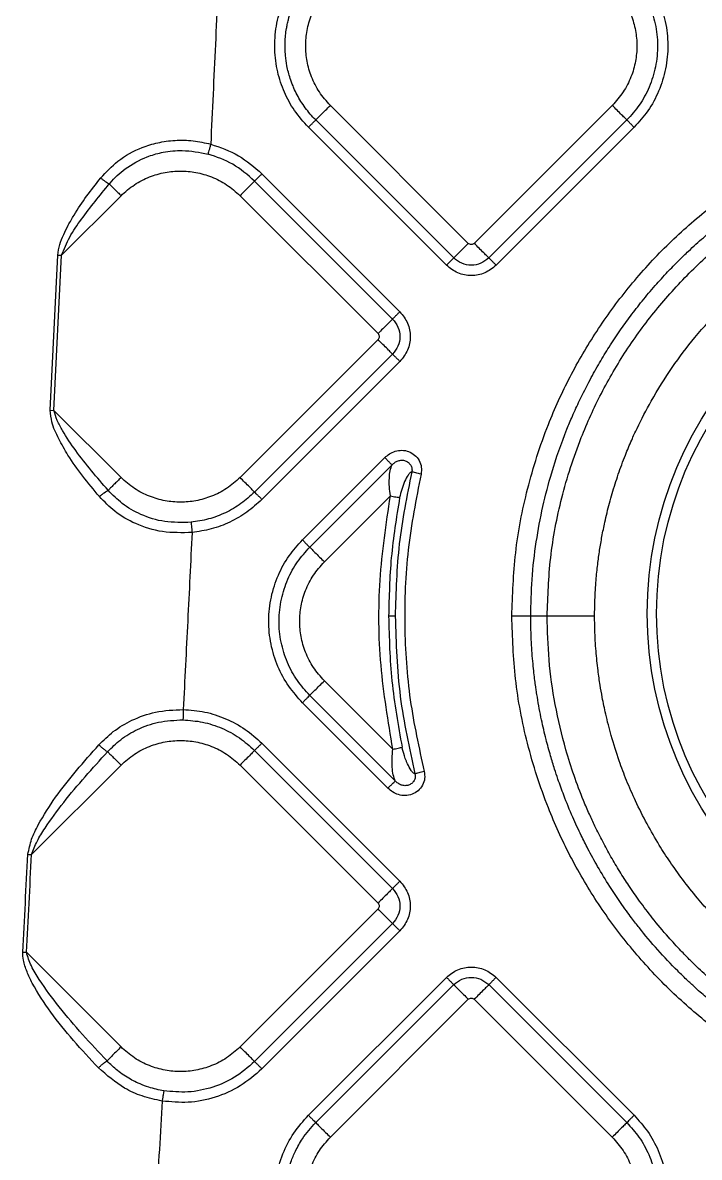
# Model space of a CAD drawing. Extents: x 832 to 912, y 781 to 934.
# Drawn here: x 865.55 to 868.78, y 829.05 to 834.47 of the extents above; entities that cross this region are included whole.
import ezdxf

# ---------------------------------------------------------------- set-up
doc = ezdxf.new("R2010")
doc.units = 0
doc.header["$MEASUREMENT"] = 0
doc.layers.add('1', color=4, linetype='Continuous')

# ---------------------------------------------------------------- blocks, each defined once
blk = doc.blocks.new('2026 SOVEREIGN HL')
at = {"layer": '1', "color": 3, "linetype": 'Continuous', "lineweight": 25}
for p, q in [((35.9451, 36.3246), (35.2863, 36.9834)), ((36.6322, 36.9834), (35.9734, 36.3246)), ((35.8754, 36.2548), (35.2166, 36.9137)), ((36.7019, 36.9137), (36.0431, 36.2548)), ((35.8405, 36.22), (35.1817, 36.8788)), ((36.7368, 36.8788), (36.078, 36.22)), ((34.9597, 36.6567), (35.6185, 35.9979)), ((34.9248, 36.6219), (35.5836, 35.9631)), ((34.0024, 36.2676), (34.287, 36.5522)), ((34.8551, 36.5522), (35.5139, 35.8933)), ((33.9493, 35.5271), (33.9848, 36.2685)), ((33.9669, 35.5263), (34.0024, 36.2676)), ((35.5139, 35.8651), (34.8551, 35.2062)), ((35.5836, 35.7953), (34.9248, 35.1365)), ((35.6185, 35.7605), (34.9597, 35.1017)), ((33.9493, 35.5271), (33.9669, 35.5263)), ((33.9669, 35.5263), (34.287, 35.2062)), ((35.1532, 34.9081), (35.5463, 35.3012)), ((35.1881, 34.8733), (35.5812, 35.2664)), ((35.2578, 34.8035), (35.5728, 35.1185)), ((35.596, 34.5436), (35.5647, 34.5436)), ((36.3215, 34.5436), (36.2432, 34.5436)), ((35.5847, 33.9085), (35.2578, 34.2354)), ((35.5963, 33.7574), (35.1881, 34.1657)), ((35.5615, 33.7225), (35.1532, 34.1308)), ((34.9597, 33.9373), (35.6185, 33.2785)), ((34.9248, 33.9025), (35.5836, 33.2436)), ((33.8601, 33.4059), (34.287, 33.8327)), ((34.8551, 33.8327), (35.5139, 33.1739)), ((35.5139, 33.1456), (34.8551, 32.4868)), ((35.5836, 33.0759), (34.9248, 32.4171)), ((35.6185, 33.041), (34.9597, 32.3822)), ((33.835, 32.9388), (34.287, 32.4868)), ((35.1817, 32.1602), (35.8405, 32.819)), ((35.2166, 32.1253), (35.8754, 32.7842)), ((36.0431, 32.7842), (36.7019, 32.1253)), ((36.078, 32.819), (36.7368, 32.1602)), ((35.2863, 32.0556), (35.9451, 32.7144)), ((35.9734, 32.7144), (36.6322, 32.0556))]:
    blk.add_line(p, q, dxfattribs=at)
for radius in [1.7912, 1.7467]:
    blk.add_circle((38.5906, 34.5562), radius, dxfattribs=at)
for points, knots in [([(34.7595, 37.7505), (34.7522, 37.5919), (34.7375, 37.2746), (34.7226, 36.9572), (34.7152, 36.7985)], [0, 0, 0, 0, 0.499686, 1, 1, 1, 1]), ([(35.1817, 36.8788), (35.1584, 36.9049), (35.1129, 36.9556), (35.0641, 37.0462), (35.0311, 37.1444), (35.0173, 37.2517), (35.0252, 37.3634), (35.0564, 37.4724), (35.1079, 37.5731), (35.1573, 37.6287), (35.1817, 37.6561)], [0, 0, 0, 0, 0.121442, 0.236288, 0.355187, 0.480548, 0.610329, 0.741991, 0.872768, 1, 1, 1, 1]), ([(35.2166, 36.9137), (35.2076, 36.923), (35.1899, 36.9415), (35.1664, 36.9715), (35.1456, 37.0022), (35.1275, 37.0337), (35.1155, 37.0586), (35.1044, 37.0847), (35.0915, 37.1194), (35.0789, 37.168), (35.0722, 37.2151), (35.0699, 37.2529), (35.07, 37.2851), (35.0722, 37.318), (35.0761, 37.3464), (35.0808, 37.3713), (35.0872, 37.3988), (35.099, 37.4376), (35.1159, 37.4784), (35.1352, 37.515), (35.1643, 37.563), (35.1943, 37.5963), (35.2166, 37.6212)], [0, 0, 0, 0, 0.049451, 0.097843, 0.145077, 0.191069, 0.2366, 0.250316, 0.299441, 0.377797, 0.441722, 0.480769, 0.522423, 0.564464, 0.606802, 0.63141, 0.661242, 0.714856, 0.78586, 0.829517, 0.872872, 1, 1, 1, 1]), ([(36.7019, 37.6212), (36.7221, 37.5988), (36.7637, 37.5526), (36.8097, 37.4681), (36.8408, 37.373), (36.852, 37.2708), (36.8421, 37.168), (36.8117, 37.0711), (36.7653, 36.9843), (36.7227, 36.9368), (36.7019, 36.9137)], [0, 0, 0, 0, 0.11509, 0.237016, 0.364588, 0.495523, 0.62714, 0.756681, 0.881633, 1, 1, 1, 1]), ([(36.7368, 37.6561), (36.759, 37.6314), (36.8047, 37.5807), (36.8552, 37.4879), (36.8893, 37.3834), (36.9016, 37.2711), (36.8908, 37.1582), (36.8574, 37.0517), (36.8064, 36.9564), (36.7596, 36.9042), (36.7368, 36.8788)], [0, 0, 0, 0, 0.11509, 0.237016, 0.364589, 0.495522, 0.627141, 0.756681, 0.881633, 1, 1, 1, 1]), ([(35.2863, 36.9834), (35.2679, 37.0041), (35.2315, 37.0451), (35.1949, 37.1177), (35.1732, 37.1924), (35.1664, 37.2674), (35.1732, 37.3424), (35.1949, 37.4171), (35.2315, 37.4898), (35.2679, 37.5308), (35.2863, 37.5515)], [0, 0, 0, 0, 0.131359, 0.259988, 0.383484, 0.499999, 0.616515, 0.740011, 0.86864, 1, 1, 1, 1]), ([(36.6322, 37.5515), (36.6506, 37.5308), (36.6869, 37.4898), (36.7236, 37.4171), (36.7453, 37.3424), (36.7521, 37.2674), (36.7453, 37.1924), (36.7236, 37.1177), (36.6869, 37.0451), (36.6506, 37.0041), (36.6322, 36.9834)], [0, 0, 0, 0, 0.13136, 0.259989, 0.383485, 0.500001, 0.616516, 0.740012, 0.868641, 1, 1, 1, 1]), ([(36.1526, 34.5436), (36.1562, 34.6447), (36.1635, 34.8493), (36.2233, 35.1569), (36.313, 35.4382), (36.4275, 35.689), (36.5553, 35.9073), (36.7057, 36.1137), (36.8776, 36.3048), (37.0688, 36.4767), (37.275, 36.6271), (37.4933, 36.755), (37.7441, 36.8691), (38.0264, 36.9598), (38.334, 37.0174), (38.6133, 37.0344), (38.865, 37.023), (39.095, 36.9914), (39.3268, 36.9368), (39.5586, 36.8576), (39.7846, 36.7549), (40.003, 36.6271), (40.2087, 36.4766), (40.3997, 36.3048), (40.572, 36.1141), (40.7224, 35.9073), (40.85, 35.6885), (40.9647, 35.4379), (41.0547, 35.1563), (41.1141, 34.8485), (41.1214, 34.6439), (41.125, 34.5436)], [0, 0, 0, 0, 0.038804, 0.078587, 0.119976, 0.15202, 0.18431, 0.217063, 0.24999, 0.282916, 0.315675, 0.347916, 0.379997, 0.421396, 0.461541, 0.499961, 0.528628, 0.558239, 0.589065, 0.620002, 0.652217, 0.684321, 0.717083, 0.750014, 0.782853, 0.81569, 0.848104, 0.880026, 0.921409, 0.961475, 1, 1, 1, 1]), ([(35.2166, 36.9137), (35.2188, 36.9158), (35.2232, 36.9203), (35.2403, 36.9373), (35.2622, 36.9593), (35.2785, 36.9756), (35.2863, 36.9834)], [0, 0, 0, 0, 0.247942, 0.507921, 0.763553, 1, 1, 1, 1]), ([(36.7019, 36.9137), (36.6997, 36.9158), (36.6953, 36.9203), (36.6782, 36.9373), (36.6563, 36.9593), (36.64, 36.9756), (36.6322, 36.9834)], [0, 0, 0, 0, 0.247942, 0.507921, 0.763553, 1, 1, 1, 1]), ([(35.1817, 36.8788), (35.1856, 36.8827), (35.1938, 36.8908), (35.2047, 36.9018), (35.2132, 36.9103), (35.2155, 36.9126), (35.2166, 36.9137)], [0, 0, 0, 0, 0.23644, 0.492097, 0.752057, 1, 1, 1, 1]), ([(36.2432, 34.5436), (36.2445, 34.6023), (36.247, 34.7213), (36.2673, 34.8964), (36.299, 35.0664), (36.346, 35.2466), (36.396, 35.3897), (36.4436, 35.5037), (36.4797, 35.583), (36.5229, 35.6683), (36.5705, 35.7532), (36.6181, 35.8312), (36.6674, 35.9055), (36.7199, 35.9786), (36.7758, 36.0506), (36.835, 36.1209), (36.8933, 36.185), (36.9467, 36.2398), (37.0033, 36.2946), (37.0702, 36.3551), (37.1448, 36.4171), (37.2198, 36.4743), (37.2957, 36.5279), (37.3703, 36.5764), (37.4433, 36.62), (37.5089, 36.6564), (37.5615, 36.6835), (37.5974, 36.701), (37.6172, 36.7104), (37.6356, 36.719), (37.6564, 36.7285), (37.6796, 36.7388), (37.7536, 36.7707), (37.8694, 36.8144), (37.9903, 36.8504), (38.0623, 36.8688), (38.0943, 36.8765), (38.1243, 36.8833), (38.1522, 36.8893), (38.1781, 36.8945), (38.2504, 36.9083), (38.357, 36.9241), (38.4857, 36.9351), (38.5635, 36.9382), (38.6031, 36.9389), (38.617, 36.9391), (38.6286, 36.9392), (38.6928, 36.9393), (38.8121, 36.935), (38.9832, 36.9164), (39.1524, 36.8855), (39.3182, 36.843), (39.5168, 36.7764), (39.6599, 36.7127), (39.7508, 36.6655), (39.7636, 36.6587), (39.7801, 36.6499), (39.8076, 36.6348), (39.8483, 36.6117), (39.9193, 36.569), (39.9927, 36.5207), (40.0663, 36.4678), (40.125, 36.4229), (40.1886, 36.3709), (40.2564, 36.3114), (40.3179, 36.2528), (40.3735, 36.1962), (40.4235, 36.1423), (40.4763, 36.0813), (40.5315, 36.013), (40.5882, 35.937), (40.6359, 35.8673), (40.675, 35.806), (40.7058, 35.7549), (40.7375, 35.6992), (40.7702, 35.6379), (40.8029, 35.5718), (40.8341, 35.5034), (40.866, 35.4273), (40.9033, 35.3283), (40.941, 35.2105), (40.9724, 35.089), (40.9956, 34.9768), (41.0129, 34.8694), (41.0253, 34.7596), (41.0329, 34.6511), (41.0339, 34.5792), (41.0344, 34.5436)], [0, 0, 0, 0, 0.023383, 0.047422, 0.070185, 0.092293, 0.121595, 0.130536, 0.14154, 0.156318, 0.16863, 0.180356, 0.192743, 0.204173, 0.216212, 0.229076, 0.240814, 0.25074, 0.259593, 0.272217, 0.286663, 0.298265, 0.309802, 0.323701, 0.333721, 0.3437, 0.353632, 0.357288, 0.359645, 0.362345, 0.365384, 0.368762, 0.372476, 0.397505, 0.418066, 0.422733, 0.427108, 0.431192, 0.43499, 0.438504, 0.441735, 0.464331, 0.481397, 0.493209, 0.495367, 0.497214, 0.49875, 0.499977, 0.522817, 0.546284, 0.568562, 0.591305, 0.614469, 0.652005, 0.653593, 0.6553, 0.657786, 0.661056, 0.667785, 0.67647, 0.694057, 0.702797, 0.712619, 0.723525, 0.735513, 0.748579, 0.757385, 0.767153, 0.777877, 0.789547, 0.802149, 0.815666, 0.823217, 0.831146, 0.839447, 0.848777, 0.858823, 0.868815, 0.878749, 0.891722, 0.911008, 0.928006, 0.941742, 0.956664, 0.971354, 0.985802, 1, 1, 1, 1]), ([(36.7368, 36.8788), (36.7329, 36.8827), (36.7247, 36.8908), (36.7138, 36.9018), (36.7053, 36.9103), (36.703, 36.9126), (36.7019, 36.9137)], [0, 0, 0, 0, 0.2364378, 0.4920951, 0.7520558, 1, 1, 1, 1]), ([(36.3215, 34.5436), (36.3248, 34.6368), (36.3315, 34.8273), (36.3868, 35.1141), (36.4709, 35.3768), (36.5775, 35.6108), (36.6963, 35.8146), (36.8369, 36.0071), (36.9973, 36.1851), (37.1753, 36.3456), (37.3679, 36.4861), (37.5716, 36.605), (37.8056, 36.7114), (38.0683, 36.7961), (38.3552, 36.8494), (38.6388, 36.8665), (38.9224, 36.8494), (39.2093, 36.7961), (39.472, 36.7114), (39.706, 36.605), (39.9097, 36.4861), (40.1023, 36.3456), (40.2803, 36.1851), (40.4407, 36.0071), (40.5813, 35.8146), (40.7001, 35.6108), (40.8067, 35.3768), (40.8908, 35.1141), (40.9461, 34.8273), (40.9528, 34.6368), (40.9561, 34.5436)], [0, 0, 0, 0, 0.0384026, 0.0784697, 0.1199757, 0.1518877, 0.1843034, 0.2170641, 0.2499999, 0.2829358, 0.3156965, 0.3481123, 0.3800243, 0.4215303, 0.4615974, 0.5, 0.5384026, 0.5784697, 0.6199757, 0.6518877, 0.6843035, 0.7170642, 0.7500001, 0.7829359, 0.8156966, 0.8481123, 0.8800243, 0.9215303, 0.9615974, 1, 1, 1, 1]), ([(34.1899, 36.6369), (34.216, 36.6651), (34.2725, 36.7262), (34.3696, 36.7787), (34.4635, 36.8073), (34.5455, 36.8183), (34.6312, 36.8168), (34.6874, 36.8046), (34.7152, 36.7985)], [0, 0, 0, 0, 0.198802, 0.43011, 0.562705, 0.705852, 0.854342, 1, 1, 1, 1]), ([(34.7152, 36.7985), (34.7137, 36.7931), (34.7107, 36.782), (34.7067, 36.7671), (34.7035, 36.7554), (34.7027, 36.7524), (34.7023, 36.7509)], [0, 0, 0, 0, 0.236453, 0.492097, 0.752057, 1, 1, 1, 1]), ([(34.7152, 36.7985), (34.7608, 36.7827), (34.8516, 36.7514), (34.9238, 36.6882), (34.9597, 36.6567)], [0, 0, 0, 0, 0.5028527, 1, 1, 1, 1]), ([(34.2309, 36.6083), (34.2321, 36.6097), (34.2545, 36.6362), (34.3096, 36.6877), (34.377, 36.7247), (34.4395, 36.7479), (34.4945, 36.7629), (34.5904, 36.7727), (34.6613, 36.7589), (34.7023, 36.7509)], [0, 0, 0, 0, 0.010816, 0.201385, 0.433173, 0.449825, 0.586929, 0.761672, 1, 1, 1, 1]), ([(34.9248, 36.6219), (34.8913, 36.6511), (34.8255, 36.7086), (34.7429, 36.737), (34.7023, 36.7509)], [0, 0, 0, 0, 0.508544, 1, 1, 1, 1]), ([(33.9848, 36.2685), (33.9873, 36.2853), (33.9924, 36.3194), (34.0125, 36.3661), (34.0353, 36.4131), (34.0712, 36.4746), (34.1221, 36.5507), (34.1671, 36.608), (34.1899, 36.6369)], [0, 0, 0, 0, 0.118197, 0.238935, 0.35453, 0.486079, 0.740412, 1, 1, 1, 1]), ([(34.1899, 36.6369), (34.1935, 36.634), (34.2007, 36.6281), (34.2118, 36.6199), (34.2224, 36.6129), (34.228, 36.6098), (34.2309, 36.6083)], [0, 0, 0, 0, 0.250005, 0.499991, 0.749993, 1, 1, 1, 1]), ([(34.287, 36.5522), (34.3077, 36.5705), (34.3486, 36.6069), (34.4213, 36.6435), (34.496, 36.6652), (34.571, 36.672), (34.646, 36.6652), (34.7207, 36.6435), (34.7934, 36.6069), (34.8344, 36.5705), (34.8551, 36.5522)], [0, 0, 0, 0, 0.131359, 0.259989, 0.383484, 0.5, 0.616516, 0.74001, 0.86864, 1, 1, 1, 1]), ([(34.9597, 36.6567), (34.9557, 36.6528), (34.9476, 36.6447), (34.9366, 36.6337), (34.9281, 36.6252), (34.9259, 36.623), (34.9248, 36.6219)], [0, 0, 0, 0, 0.236449, 0.492096, 0.752058, 1, 1, 1, 1]), ([(36.5481, 34.5436), (36.5481, 34.5503), (36.5482, 34.5763), (36.5496, 34.6336), (36.5542, 34.7096), (36.5622, 34.7888), (36.5717, 34.8584), (36.583, 34.9254), (36.5951, 34.985), (36.6074, 35.0383), (36.6191, 35.0842), (36.6319, 35.1301), (36.6458, 35.1759), (36.661, 35.2217), (36.6773, 35.2676), (36.6983, 35.3223), (36.7225, 35.3802), (36.7624, 35.467), (36.8236, 35.5847), (36.9148, 35.7306), (37.0287, 35.8818), (37.1285, 35.9913), (37.2076, 36.0678), (37.2555, 36.1113), (37.3036, 36.1524), (37.3516, 36.1911), (37.3995, 36.2274), (37.4471, 36.2614), (37.4988, 36.2963), (37.5518, 36.3298), (37.603, 36.3599), (37.6442, 36.3827), (37.6762, 36.3996), (37.7077, 36.4156), (37.7375, 36.4301), (37.7692, 36.4449), (37.7989, 36.4582), (37.8326, 36.4726), (37.8727, 36.4889), (37.9187, 36.5064), (37.97, 36.5245), (38.0236, 36.5418), (38.0793, 36.5581), (38.1371, 36.5733), (38.197, 36.5873), (38.2564, 36.5993), (38.3235, 36.6108), (38.3872, 36.6195), (38.451, 36.6261), (38.5083, 36.6305), (38.5716, 36.6336), (38.6884, 36.6355), (38.85, 36.6271), (39.0448, 36.5973), (39.2137, 36.5559), (39.3545, 36.5095), (39.4667, 36.4644), (39.5511, 36.4252), (39.6034, 36.3986), (39.6297, 36.3845), (39.6374, 36.3803), (39.6425, 36.3775), (39.6715, 36.3615), (39.7192, 36.3338), (39.7776, 36.2969), (39.8272, 36.2636), (39.8745, 36.23), (39.9248, 36.192), (39.9836, 36.1448), (40.0437, 36.0925), (40.0962, 36.043), (40.1374, 36.0017), (40.1828, 35.954), (40.2423, 35.8865), (40.3078, 35.804), (40.3684, 35.719), (40.4251, 35.6311), (40.4809, 35.5343), (40.5328, 35.4311), (40.5768, 35.3303), (40.6159, 35.2264), (40.6493, 35.1205), (40.6753, 35.0188), (40.692, 34.9385), (40.7041, 34.869), (40.7146, 34.7955), (40.7236, 34.7074), (40.7287, 34.621), (40.7293, 34.5656), (40.7295, 34.5436)], [0, 0, 0, 0, 0.003057, 0.011878, 0.026159, 0.037834, 0.04823, 0.058274, 0.068843, 0.07602, 0.083243, 0.090499, 0.097778, 0.105123, 0.112534, 0.120008, 0.13189, 0.1412, 0.163626, 0.19249, 0.219684, 0.249986, 0.260075, 0.269936, 0.279563, 0.288954, 0.298105, 0.307014, 0.315678, 0.326613, 0.335651, 0.342807, 0.348098, 0.352215, 0.358925, 0.363243, 0.368197, 0.373781, 0.379987, 0.387982, 0.396267, 0.404836, 0.413678, 0.422785, 0.432145, 0.441748, 0.450494, 0.463246, 0.471074, 0.479833, 0.489491, 0.500011, 0.53318, 0.563297, 0.589873, 0.612532, 0.630995, 0.645073, 0.655028, 0.657799, 0.658706, 0.659009, 0.660488, 0.673799, 0.684199, 0.692052, 0.701111, 0.710709, 0.720843, 0.735551, 0.747102, 0.753777, 0.762217, 0.777183, 0.794842, 0.810298, 0.824869, 0.842605, 0.861351, 0.877617, 0.89278, 0.912085, 0.928275, 0.940728, 0.949561, 0.960474, 0.974675, 0.98998, 1, 1, 1, 1]), ([(34.0024, 36.2676), (34.0146, 36.2969), (34.04, 36.3579), (34.1187, 36.4711), (34.1855, 36.5528), (34.2309, 36.6083)], [0, 0, 0, 0, 0.229849, 0.477741, 1, 1, 1, 1]), ([(34.2309, 36.6083), (34.2346, 36.6045), (34.242, 36.5971), (34.2564, 36.5827), (34.2716, 36.5676), (34.2819, 36.5572), (34.287, 36.5522)], [0, 0, 0, 0, 0.261411, 0.5195, 0.76746, 1, 1, 1, 1]), ([(34.9248, 36.6219), (34.9226, 36.6197), (34.9181, 36.6152), (34.9011, 36.5982), (34.8792, 36.5763), (34.8629, 36.56), (34.8551, 36.5522)], [0, 0, 0, 0, 0.2479427, 0.5079217, 0.7635538, 1, 1, 1, 1]), ([(35.8754, 36.2548), (35.8776, 36.257), (35.8821, 36.2615), (35.8991, 36.2785), (35.921, 36.3005), (35.9373, 36.3167), (35.9451, 36.3246)], [0, 0, 0, 0, 0.247942, 0.507925, 0.763557, 1, 1, 1, 1]), ([(35.9734, 36.3246), (35.9713, 36.3229), (35.9672, 36.3197), (35.9592, 36.3182), (35.9513, 36.3197), (35.9472, 36.3229), (35.9451, 36.3246)], [0, 0, 0, 0, 0.2502324, 0.5, 0.7497676, 1, 1, 1, 1]), ([(36.0431, 36.2548), (36.0409, 36.257), (36.0365, 36.2615), (36.0195, 36.2785), (35.9975, 36.3004), (35.9812, 36.3167), (35.9734, 36.3246)], [0, 0, 0, 0, 0.247334, 0.507093, 0.762967, 1, 1, 1, 1]), ([(33.9848, 36.2685), (33.9877, 36.2683), (33.9934, 36.268), (33.9994, 36.2678), (34.0024, 36.2676)], [0, 0, 0, 0, 0.499992, 1, 1, 1, 1]), ([(35.8405, 36.22), (35.8444, 36.2239), (35.8526, 36.232), (35.8635, 36.243), (35.872, 36.2515), (35.8743, 36.2537), (35.8754, 36.2548)], [0, 0, 0, 0, 0.236454, 0.492102, 0.752057, 1, 1, 1, 1]), ([(36.0431, 36.2548), (36.0308, 36.2452), (36.0063, 36.2258), (35.9592, 36.2172), (35.9122, 36.2258), (35.8877, 36.2452), (35.8754, 36.2548)], [0, 0, 0, 0, 0.249876, 0.500013, 0.750139, 1, 1, 1, 1]), ([(36.078, 36.22), (36.0738, 36.2241), (36.0656, 36.2324), (36.0547, 36.2432), (36.0464, 36.2515), (36.0442, 36.2537), (36.0431, 36.2548)], [0, 0, 0, 0, 0.25001, 0.500012, 0.750007, 1, 1, 1, 1]), ([(36.078, 36.22), (36.0606, 36.2063), (36.0259, 36.1788), (35.9592, 36.1668), (35.8926, 36.1788), (35.8579, 36.2063), (35.8405, 36.22)], [0, 0, 0, 0, 0.2500701, 0.5000177, 0.7499333, 1, 1, 1, 1]), ([(35.6185, 35.9979), (35.6143, 35.9938), (35.606, 35.9855), (35.5952, 35.9747), (35.5869, 35.9664), (35.5847, 35.9642), (35.5836, 35.9631)], [0, 0, 0, 0, 0.2500126, 0.5000117, 0.7500035, 1, 1, 1, 1]), ([(35.6185, 35.9979), (35.6322, 35.9806), (35.6596, 35.9458), (35.6717, 35.8792), (35.6596, 35.8126), (35.6322, 35.7778), (35.6185, 35.7605)], [0, 0, 0, 0, 0.250071, 0.500015, 0.749934, 1, 1, 1, 1]), ([(35.5836, 35.9631), (35.5814, 35.9609), (35.577, 35.9564), (35.56, 35.9394), (35.538, 35.9175), (35.5217, 35.9012), (35.5139, 35.8933)], [0, 0, 0, 0, 0.247333, 0.507095, 0.762966, 1, 1, 1, 1]), ([(35.5836, 35.9631), (35.5933, 35.9508), (35.6126, 35.9263), (35.6212, 35.8792), (35.6126, 35.8321), (35.5933, 35.8076), (35.5836, 35.7953)], [0, 0, 0, 0, 0.249878, 0.500014, 0.750139, 1, 1, 1, 1]), ([(35.5139, 35.8933), (35.5155, 35.8913), (35.5188, 35.8871), (35.5202, 35.8792), (35.5188, 35.8713), (35.5155, 35.8671), (35.5139, 35.8651)], [0, 0, 0, 0, 0.250232, 0.500018, 0.749768, 1, 1, 1, 1]), ([(35.5836, 35.7953), (35.5814, 35.7975), (35.5769, 35.802), (35.5599, 35.819), (35.538, 35.841), (35.5217, 35.8572), (35.5139, 35.8651)], [0, 0, 0, 0, 0.247941, 0.507924, 0.763556, 1, 1, 1, 1]), ([(35.6185, 35.7605), (35.6145, 35.7644), (35.6064, 35.7725), (35.5954, 35.7835), (35.5869, 35.792), (35.5847, 35.7942), (35.5836, 35.7953)], [0, 0, 0, 0, 0.236448, 0.492098, 0.752055, 1, 1, 1, 1]), ([(34.1839, 35.115), (34.1569, 35.1473), (34.1037, 35.2113), (34.0382, 35.3034), (33.989, 35.3896), (33.9559, 35.4606), (33.9511, 35.5085), (33.9493, 35.5271)], [0, 0, 0, 0, 0.2627612, 0.5191212, 0.7054637, 0.8849781, 1, 1, 1, 1]), ([(34.2257, 35.145), (34.1722, 35.2069), (34.0936, 35.2979), (34.0171, 35.4127), (33.9812, 35.4767), (33.9715, 35.5102), (33.9669, 35.5263)], [0, 0, 0, 0, 0.528376, 0.776341, 0.892946, 1, 1, 1, 1]), ([(35.5463, 35.3012), (35.5535, 35.3075), (35.5684, 35.3205), (35.5965, 35.3333), (35.6284, 35.3379), (35.661, 35.3318), (35.6902, 35.3148), (35.7116, 35.2886), (35.7233, 35.2561), (35.7206, 35.2338), (35.7192, 35.2225)], [0, 0, 0, 0, 0.110925, 0.229904, 0.354075, 0.481639, 0.610388, 0.739769, 0.869645, 1, 1, 1, 1]), ([(35.5812, 35.2664), (35.5802, 35.2674), (35.578, 35.2695), (35.5699, 35.2777), (35.5588, 35.2887), (35.5504, 35.2971), (35.5463, 35.3012)], [0, 0, 0, 0, 0.236427, 0.492085, 0.752055, 1, 1, 1, 1]), ([(35.5812, 35.2664), (35.5854, 35.2705), (35.5938, 35.2786), (35.6096, 35.2867), (35.627, 35.2899), (35.6443, 35.2873), (35.6595, 35.279), (35.6709, 35.2659), (35.6757, 35.2524), (35.6766, 35.2411), (35.6756, 35.2356), (35.6751, 35.2328)], [0, 0, 0, 0, 0.129399, 0.257875, 0.384498, 0.509428, 0.633065, 0.755757, 0.877775, 0.93894, 1, 1, 1, 1]), ([(35.5728, 35.1185), (35.571, 35.1331), (35.5673, 35.1622), (35.5675, 35.2033), (35.5713, 35.2411), (35.5779, 35.2578), (35.5812, 35.2664)], [0, 0, 0, 0, 0.24671, 0.4918503, 0.7405923, 1, 1, 1, 1]), ([(35.6751, 35.2328), (35.652, 35.1186), (35.6059, 34.8911), (35.5993, 34.6591), (35.596, 34.5436)], [0, 0, 0, 0, 0.502285, 1, 1, 1, 1]), ([(35.6751, 35.2328), (35.6738, 35.2327), (35.6711, 35.2324), (35.6651, 35.2277), (35.6543, 35.2142), (35.6404, 35.1871), (35.6264, 35.1502), (35.6203, 35.1234), (35.6173, 35.1102)], [0, 0, 0, 0, 0.055252, 0.113296, 0.235317, 0.490053, 0.747614, 1, 1, 1, 1]), ([(35.7192, 35.2225), (35.6957, 35.1026), (35.649, 34.8639), (35.6354, 34.5013), (35.659, 34.1455), (35.7094, 33.916), (35.7344, 33.8027)], [0, 0, 0, 0, 0.255611, 0.508631, 0.75729, 1, 1, 1, 1]), ([(35.7192, 35.2225), (35.7149, 35.2235), (35.706, 35.2256), (35.6934, 35.2286), (35.6822, 35.2312), (35.6775, 35.2323), (35.6751, 35.2328)], [0, 0, 0, 0, 0.233138, 0.483693, 0.742924, 1, 1, 1, 1]), ([(34.287, 35.2062), (34.2812, 35.2005), (34.2693, 35.1886), (34.2522, 35.1715), (34.2366, 35.1559), (34.2294, 35.1486), (34.2257, 35.145)], [0, 0, 0, 0, 0.232676, 0.482045, 0.740866, 1, 1, 1, 1]), ([(34.8551, 35.2062), (34.8344, 35.1879), (34.7934, 35.1515), (34.7207, 35.1149), (34.646, 35.0932), (34.571, 35.0863), (34.496, 35.0932), (34.4213, 35.1149), (34.3486, 35.1515), (34.3077, 35.1879), (34.287, 35.2062)], [0, 0, 0, 0, 0.13136, 0.25999, 0.383484, 0.5, 0.616516, 0.740011, 0.868641, 1, 1, 1, 1]), ([(34.9248, 35.1365), (34.9226, 35.1387), (34.9181, 35.1432), (34.9011, 35.1602), (34.8792, 35.1821), (34.8629, 35.1984), (34.8551, 35.2062)], [0, 0, 0, 0, 0.2479427, 0.5079217, 0.7635538, 1, 1, 1, 1]), ([(34.1839, 35.115), (34.1877, 35.1182), (34.1954, 35.1248), (34.207, 35.1336), (34.2178, 35.1409), (34.2231, 35.1436), (34.2257, 35.145)], [0, 0, 0, 0, 0.249991, 0.499983, 0.749989, 1, 1, 1, 1]), ([(34.6262, 34.9435), (34.5787, 34.9424), (34.4863, 34.9402), (34.3602, 34.9797), (34.2579, 35.0383), (34.2074, 35.0906), (34.1839, 35.115)], [0, 0, 0, 0, 0.285995, 0.556266, 0.792764, 1, 1, 1, 1]), ([(34.6213, 34.9925), (34.5791, 34.9914), (34.4971, 34.9893), (34.3848, 35.0245), (34.293, 35.0767), (34.2472, 35.1232), (34.2257, 35.145)], [0, 0, 0, 0, 0.285098, 0.554598, 0.791237, 1, 1, 1, 1]), ([(34.9248, 35.1365), (34.9037, 35.1174), (34.8613, 35.079), (34.7863, 35.0363), (34.7058, 35.0052), (34.6493, 34.9967), (34.6213, 34.9925)], [0, 0, 0, 0, 0.248484, 0.500436, 0.752166, 1, 1, 1, 1]), ([(34.9597, 35.1017), (34.9557, 35.1056), (34.9476, 35.1137), (34.9366, 35.1247), (34.9281, 35.1332), (34.9259, 35.1354), (34.9248, 35.1365)], [0, 0, 0, 0, 0.236438, 0.492095, 0.752058, 1, 1, 1, 1]), ([(35.5847, 33.9085), (35.5624, 34.042), (35.5177, 34.309), (35.5137, 34.7168), (35.5531, 34.9846), (35.5728, 35.1185)], [0, 0, 0, 0, 0.3333, 0.666698, 1, 1, 1, 1]), ([(35.5728, 35.1185), (35.5774, 35.1177), (35.5867, 35.1159), (35.5995, 35.1135), (35.6104, 35.1115), (35.615, 35.1106), (35.6173, 35.1102)], [0, 0, 0, 0, 0.250003, 0.500011, 0.749998, 1, 1, 1, 1]), ([(34.9597, 35.1017), (34.9365, 35.0807), (34.8899, 35.0385), (34.8075, 34.9915), (34.7191, 34.9574), (34.657, 34.9481), (34.6262, 34.9435)], [0, 0, 0, 0, 0.248486, 0.500438, 0.752167, 1, 1, 1, 1]), ([(35.6173, 35.1102), (35.6018, 35.0148), (35.5711, 34.8271), (35.5668, 34.6371), (35.5647, 34.5436)], [0, 0, 0, 0, 0.508368, 1, 1, 1, 1]), ([(34.6213, 34.9925), (34.6214, 34.991), (34.6218, 34.9878), (34.623, 34.9758), (34.6245, 34.9604), (34.6257, 34.949), (34.6262, 34.9435)], [0, 0, 0, 0, 0.247942, 0.507892, 0.763542, 1, 1, 1, 1]), ([(34.6262, 34.9435), (34.6193, 34.8025), (34.6053, 34.5208), (34.5911, 34.239), (34.5839, 34.0981)], [0, 0, 0, 0, 0.500096, 1, 1, 1, 1]), ([(35.1532, 34.1308), (35.1304, 34.1562), (35.0836, 34.2084), (35.0326, 34.3038), (34.9992, 34.4102), (34.9884, 34.5232), (35.0007, 34.6354), (35.0348, 34.7399), (35.0853, 34.8327), (35.131, 34.8835), (35.1532, 34.9081)], [0, 0, 0, 0, 0.118366, 0.243318, 0.37286, 0.504477, 0.635412, 0.762984, 0.88491, 1, 1, 1, 1]), ([(35.1532, 34.9081), (35.1573, 34.904), (35.1657, 34.8956), (35.1767, 34.8846), (35.1849, 34.8764), (35.187, 34.8743), (35.1881, 34.8733)], [0, 0, 0, 0, 0.247954, 0.507922, 0.763579, 1, 1, 1, 1]), ([(35.1881, 34.1657), (35.1673, 34.1888), (35.1247, 34.2363), (35.0783, 34.3231), (35.0479, 34.42), (35.038, 34.5228), (35.0492, 34.625), (35.0802, 34.7201), (35.1263, 34.8046), (35.1679, 34.8508), (35.1881, 34.8733)], [0, 0, 0, 0, 0.118367, 0.243319, 0.372859, 0.504478, 0.635411, 0.762984, 0.884909, 1, 1, 1, 1]), ([(35.1881, 34.8733), (35.1903, 34.8711), (35.1947, 34.8666), (35.2118, 34.8496), (35.2337, 34.8276), (35.25, 34.8114), (35.2578, 34.8035)], [0, 0, 0, 0, 0.247942, 0.507926, 0.763558, 1, 1, 1, 1]), ([(35.2578, 34.2354), (35.2394, 34.2561), (35.203, 34.2971), (35.1664, 34.3698), (35.1447, 34.4445), (35.1379, 34.5195), (35.1447, 34.5945), (35.1664, 34.6692), (35.203, 34.7418), (35.2394, 34.7828), (35.2578, 34.8035)], [0, 0, 0, 0, 0.131358, 0.259988, 0.383483, 0.499999, 0.616516, 0.74001, 0.86864, 1, 1, 1, 1]), ([(35.5647, 34.5436), (35.5673, 34.4404), (35.5726, 34.2301), (35.61, 34.0231), (35.629, 33.9177)], [0, 0, 0, 0, 0.490884, 1, 1, 1, 1]), ([(35.596, 34.5436), (35.6001, 34.4152), (35.6082, 34.1615), (35.6633, 33.9138), (35.6904, 33.7915)], [0, 0, 0, 0, 0.5063156, 1, 1, 1, 1]), ([(41.125, 34.5436), (41.1215, 34.4436), (41.1143, 34.2393), (41.055, 33.9316), (40.9647, 33.6497), (40.8504, 33.3986), (40.7229, 33.18), (40.5721, 32.9735), (40.3999, 32.7825), (40.209, 32.6103), (40.0024, 32.4596), (39.7838, 32.332), (39.5327, 32.2178), (39.2508, 32.1269), (38.9431, 32.0698), (38.6388, 32.0514), (38.3345, 32.0698), (38.0268, 32.1269), (37.7449, 32.2178), (37.4938, 32.332), (37.2752, 32.4596), (37.0686, 32.6103), (36.8777, 32.7825), (36.7055, 32.9735), (36.5547, 33.18), (36.4272, 33.3986), (36.3129, 33.6497), (36.2226, 33.9316), (36.1633, 34.2393), (36.1561, 34.4436), (36.1526, 34.5436)], [0, 0, 0, 0, 0.038403, 0.07847, 0.119976, 0.151888, 0.184303, 0.217064, 0.25, 0.282936, 0.315697, 0.348112, 0.380024, 0.42153, 0.461597, 0.5, 0.538403, 0.57847, 0.619976, 0.651888, 0.684303, 0.717064, 0.75, 0.782936, 0.815697, 0.848112, 0.880024, 0.92153, 0.961597, 1, 1, 1, 1]), ([(36.2432, 34.5436), (36.2384, 34.5436), (36.2286, 34.5436), (36.2057, 34.5436), (36.1797, 34.5436), (36.1614, 34.5436), (36.1526, 34.5436)], [0, 0, 0, 0, 0.2570794, 0.5162999, 0.7668697, 1, 1, 1, 1]), ([(41.0344, 34.5436), (41.031, 34.4473), (41.0241, 34.2504), (40.9669, 33.9539), (40.8922, 33.7205), (40.8201, 33.5511), (40.7674, 33.4426), (40.714, 33.3455), (40.6658, 33.2662), (40.6219, 33.1991), (40.5749, 33.132), (40.523, 33.0634), (40.4708, 32.9995), (40.4228, 32.9444), (40.3772, 32.895), (40.3224, 32.8388), (40.2586, 32.7777), (40.1857, 32.7138), (40.118, 32.6588), (40.0562, 32.612), (40.0008, 32.5727), (39.9166, 32.5161), (39.8028, 32.4476), (39.659, 32.3744), (39.5417, 32.3238), (39.4483, 32.2886), (39.3749, 32.2636), (39.3008, 32.241), (39.226, 32.2208), (39.1506, 32.203), (39.0866, 32.1901), (39.0318, 32.1804), (38.9838, 32.1729), (38.9283, 32.1654), (38.8657, 32.1585), (38.796, 32.1529), (38.7196, 32.149), (38.596, 32.1469), (38.4365, 32.1539), (38.2548, 32.177), (38.1047, 32.207), (37.9971, 32.235), (37.9254, 32.2566), (37.8827, 32.2704), (37.8535, 32.2804), (37.8228, 32.2912), (37.7804, 32.3069), (37.7159, 32.3325), (37.634, 32.3683), (37.5489, 32.4097), (37.4679, 32.4532), (37.3967, 32.4948), (37.3276, 32.5383), (37.2504, 32.5906), (37.1701, 32.6501), (37.0941, 32.7119), (37.0367, 32.7623), (36.9891, 32.8063), (36.8945, 32.8983), (36.812, 32.991), (36.7429, 33.0793), (36.7228, 33.1057), (36.6985, 33.1385), (36.6632, 33.1882), (36.6163, 33.2586), (36.5645, 33.3439), (36.5198, 33.4252), (36.4803, 33.5036), (36.441, 33.5886), (36.4041, 33.6788), (36.3763, 33.7556), (36.3554, 33.8185), (36.3362, 33.8816), (36.3149, 33.9601), (36.2932, 34.0534), (36.2789, 34.1299), (36.2705, 34.1828), (36.2666, 34.2094), (36.2626, 34.239), (36.2582, 34.2752), (36.2519, 34.3355), (36.245, 34.4256), (36.2439, 34.5017), (36.2432, 34.5436)], [0, 0, 0, 0, 0.038391, 0.078444, 0.119939, 0.135824, 0.151853, 0.168009, 0.179972, 0.188851, 0.199956, 0.212641, 0.223126, 0.232844, 0.241788, 0.249953, 0.264114, 0.276994, 0.288586, 0.29889, 0.307908, 0.315647, 0.339352, 0.360781, 0.379953, 0.390252, 0.400557, 0.410862, 0.42116, 0.431445, 0.44171, 0.447186, 0.453654, 0.461092, 0.469476, 0.478774, 0.488953, 0.499974, 0.52806, 0.552517, 0.572942, 0.589034, 0.596834, 0.6028, 0.606907, 0.609136, 0.615786, 0.624932, 0.636795, 0.651424, 0.662644, 0.673451, 0.684304, 0.695196, 0.7106, 0.724122, 0.734271, 0.741032, 0.749988, 0.786843, 0.790397, 0.794649, 0.800083, 0.806693, 0.818933, 0.833814, 0.846461, 0.855912, 0.868811, 0.883785, 0.894746, 0.901374, 0.910215, 0.921041, 0.933791, 0.948386, 0.952061, 0.955149, 0.959121, 0.963965, 0.969668, 0.983298, 1, 1, 1, 1]), ([(40.9561, 34.5436), (40.9552, 34.496), (40.9537, 34.4087), (40.9429, 34.2904), (40.9305, 34.1974), (40.9148, 34.105), (40.8939, 34.0066), (40.8645, 33.8957), (40.8311, 33.7907), (40.7776, 33.6457), (40.6977, 33.4717), (40.6036, 33.3118), (40.5286, 33.2017), (40.4741, 33.128), (40.4141, 33.0534), (40.3485, 32.9784), (40.2751, 32.9016), (40.1908, 32.8214), (40.1193, 32.7603), (40.0662, 32.7181), (40.0366, 32.6953), (40.0058, 32.6725), (39.974, 32.6496), (39.9409, 32.6267), (39.9016, 32.6005), (39.8453, 32.5647), (39.7894, 32.5319), (39.7391, 32.5042), (39.7054, 32.4863), (39.6686, 32.4677), (39.6288, 32.4484), (39.5859, 32.4286), (39.54, 32.4086), (39.4888, 32.3877), (39.4249, 32.3634), (39.3434, 32.3354), (39.2522, 32.3083), (39.1641, 32.2862), (39.0848, 32.2693), (39.0164, 32.257), (38.9553, 32.2479), (38.9017, 32.2411), (38.8484, 32.2357), (38.7955, 32.2315), (38.7429, 32.2285), (38.6907, 32.2268), (38.6417, 32.2262), (38.5822, 32.2268), (38.5047, 32.2296), (38.3959, 32.2381), (38.2808, 32.2532), (38.1736, 32.2729), (38.0816, 32.2938), (37.9903, 32.3183), (37.8903, 32.3497), (37.8046, 32.3812), (37.7345, 32.4099), (37.6812, 32.4332), (37.6246, 32.4598), (37.5649, 32.4899), (37.5023, 32.5238), (37.437, 32.5619), (37.368, 32.6054), (37.2873, 32.6604), (37.2204, 32.7106), (37.1678, 32.7531), (37.1366, 32.7791), (37.1041, 32.8073), (37.0704, 32.8377), (37.0355, 32.8704), (36.9984, 32.9066), (36.9528, 32.9534), (36.893, 33.0187), (36.8269, 33.0978), (36.7644, 33.1802), (36.7128, 33.2543), (36.6674, 33.325), (36.6257, 33.3952), (36.5862, 33.4673), (36.552, 33.5353), (36.5218, 33.6006), (36.4705, 33.7202), (36.4102, 33.8935), (36.3575, 34.1192), (36.3271, 34.3328), (36.3234, 34.4741), (36.3215, 34.5436)], [0, 0, 0, 0, 0.019611, 0.035994, 0.048931, 0.05826, 0.074609, 0.090383, 0.105533, 0.120018, 0.154042, 0.184297, 0.196343, 0.208941, 0.222088, 0.235775, 0.249992, 0.265861, 0.283713, 0.288711, 0.293842, 0.299105, 0.304497, 0.310017, 0.315665, 0.323962, 0.33753, 0.342362, 0.347614, 0.353282, 0.35936, 0.365845, 0.372729, 0.380006, 0.388624, 0.400902, 0.415551, 0.427777, 0.43836, 0.448939, 0.456416, 0.463835, 0.471194, 0.478492, 0.485728, 0.4929, 0.500008, 0.505921, 0.517436, 0.531936, 0.550917, 0.565252, 0.576839, 0.589807, 0.60419, 0.620017, 0.627422, 0.635414, 0.643998, 0.653179, 0.662961, 0.673347, 0.684339, 0.696563, 0.713572, 0.718822, 0.724403, 0.730315, 0.736556, 0.743127, 0.750026, 0.757901, 0.770066, 0.786502, 0.800357, 0.812677, 0.823741, 0.834951, 0.846324, 0.857636, 0.866325, 0.875954, 0.911278, 0.941759, 0.971362, 1, 1, 1, 1]), ([(36.5481, 34.5436), (36.5261, 34.5436), (36.4803, 34.5436), (36.4154, 34.5436), (36.3581, 34.5436), (36.3337, 34.5436), (36.3215, 34.5436)], [0, 0, 0, 0, 0.233131, 0.483704, 0.742922, 1, 1, 1, 1]), ([(40.7295, 34.5436), (40.7295, 34.5369), (40.7294, 34.5109), (40.728, 34.4537), (40.7234, 34.3777), (40.7154, 34.2985), (40.7059, 34.2288), (40.6946, 34.1619), (40.6825, 34.1022), (40.6702, 34.049), (40.6585, 34.003), (40.6457, 33.9572), (40.6318, 33.9113), (40.6166, 33.8655), (40.6003, 33.8197), (40.5793, 33.765), (40.5551, 33.7071), (40.5152, 33.6203), (40.454, 33.5025), (40.3628, 33.3566), (40.2489, 33.2055), (40.1491, 33.0959), (40.07, 33.0195), (40.0221, 32.9759), (39.974, 32.9348), (39.926, 32.8962), (39.8781, 32.8599), (39.8305, 32.8258), (39.7788, 32.7909), (39.7258, 32.7574), (39.6746, 32.7273), (39.6334, 32.7046), (39.6014, 32.6876), (39.5699, 32.6716), (39.5401, 32.6571), (39.5084, 32.6424), (39.4787, 32.6291), (39.445, 32.6146), (39.4049, 32.5983), (39.3589, 32.5808), (39.3076, 32.5628), (39.254, 32.5455), (39.1983, 32.5291), (39.1405, 32.5139), (39.0806, 32.5), (39.0212, 32.488), (38.9541, 32.4765), (38.8904, 32.4678), (38.8266, 32.4612), (38.7693, 32.4567), (38.706, 32.4537), (38.5892, 32.4517), (38.4276, 32.4602), (38.2328, 32.4899), (38.0639, 32.5314), (37.9231, 32.5778), (37.8109, 32.6229), (37.7265, 32.662), (37.6742, 32.6887), (37.6479, 32.7028), (37.6402, 32.707), (37.6351, 32.7098), (37.6061, 32.7257), (37.5584, 32.7534), (37.5, 32.7903), (37.4504, 32.8237), (37.4031, 32.8573), (37.3528, 32.8953), (37.294, 32.9425), (37.2339, 32.9948), (37.1814, 33.0443), (37.1402, 33.0856), (37.0948, 33.1333), (37.0353, 33.2008), (36.9698, 33.2832), (36.9092, 33.3683), (36.8525, 33.4561), (36.7967, 33.553), (36.7448, 33.6562), (36.7008, 33.7569), (36.6617, 33.8609), (36.6283, 33.9667), (36.6023, 34.0684), (36.5856, 34.1488), (36.5735, 34.2182), (36.563, 34.2918), (36.554, 34.3798), (36.5489, 34.4663), (36.5483, 34.5217), (36.5481, 34.5436)], [0, 0, 0, 0, 0.003057, 0.011878, 0.026159, 0.037834, 0.04823, 0.058274, 0.068843, 0.07602, 0.083243, 0.090499, 0.097778, 0.105123, 0.112534, 0.120008, 0.131891, 0.1412, 0.163626, 0.19249, 0.219684, 0.249986, 0.260076, 0.269936, 0.279563, 0.288954, 0.298105, 0.307013, 0.315678, 0.326613, 0.335651, 0.342807, 0.348097, 0.352215, 0.358925, 0.363243, 0.368197, 0.373781, 0.379987, 0.387982, 0.396267, 0.404836, 0.413678, 0.422785, 0.432145, 0.441748, 0.450494, 0.463246, 0.471074, 0.479833, 0.489491, 0.500011, 0.53318, 0.563297, 0.589874, 0.612532, 0.630995, 0.645073, 0.655028, 0.657799, 0.658706, 0.659009, 0.660488, 0.673799, 0.684199, 0.692052, 0.701111, 0.710709, 0.720843, 0.735551, 0.747102, 0.753777, 0.762217, 0.777183, 0.794842, 0.810298, 0.824869, 0.842605, 0.86135, 0.877617, 0.89278, 0.912084, 0.928275, 0.940728, 0.949561, 0.960474, 0.974675, 0.98998, 1, 1, 1, 1]), ([(35.1881, 34.1657), (35.1903, 34.1679), (35.1947, 34.1724), (35.2118, 34.1894), (35.2337, 34.2113), (35.25, 34.2276), (35.2578, 34.2354)], [0, 0, 0, 0, 0.247941, 0.507921, 0.763553, 1, 1, 1, 1]), ([(35.1532, 34.1308), (35.1571, 34.1347), (35.1653, 34.1429), (35.1762, 34.1538), (35.1847, 34.1624), (35.187, 34.1646), (35.1881, 34.1657)], [0, 0, 0, 0, 0.23644, 0.492097, 0.752057, 1, 1, 1, 1]), ([(34.181, 33.9294), (34.2032, 33.9514), (34.2503, 33.9978), (34.342, 34.0518), (34.455, 34.0924), (34.5394, 34.0962), (34.5839, 34.0981)], [0, 0, 0, 0, 0.208802, 0.441578, 0.705998, 1, 1, 1, 1]), ([(34.5839, 34.0981), (34.5838, 34.0926), (34.5835, 34.0811), (34.5832, 34.0656), (34.5829, 34.0536), (34.5828, 34.0504), (34.5828, 34.0489)], [0, 0, 0, 0, 0.236438, 0.492099, 0.752058, 1, 1, 1, 1]), ([(34.5839, 34.0981), (34.6183, 34.0955), (34.6878, 34.0901), (34.7878, 34.0567), (34.8813, 34.0071), (34.9337, 33.9605), (34.9597, 33.9373)], [0, 0, 0, 0, 0.246561, 0.498327, 0.751008, 1, 1, 1, 1]), ([(34.2229, 33.8969), (34.243, 33.9167), (34.2855, 33.9584), (34.3675, 34.007), (34.4682, 34.0435), (34.5433, 34.047), (34.5828, 34.0489)], [0, 0, 0, 0, 0.210437, 0.4436203, 0.7073758, 1, 1, 1, 1]), ([(34.5828, 34.0489), (34.6142, 34.0464), (34.6776, 34.0415), (34.7689, 34.0111), (34.8539, 33.966), (34.9013, 33.9235), (34.9248, 33.9025)], [0, 0, 0, 0, 0.247389, 0.500157, 0.751955, 1, 1, 1, 1]), ([(33.8425, 33.4068), (33.8474, 33.4311), (33.8573, 33.4805), (33.9035, 33.5719), (34.0028, 33.7279), (34.1091, 33.8482), (34.181, 33.9294)], [0, 0, 0, 0, 0.116593, 0.236772, 0.484514, 1, 1, 1, 1]), ([(34.181, 33.9294), (34.1849, 33.9258), (34.1929, 33.9186), (34.2049, 33.9089), (34.2156, 33.901), (34.2204, 33.8983), (34.2229, 33.8969)], [0, 0, 0, 0, 0.2499937, 0.5000027, 0.7500182, 1, 1, 1, 1]), ([(34.287, 33.8327), (34.3077, 33.8511), (34.3487, 33.8875), (34.4213, 33.9241), (34.496, 33.9458), (34.571, 33.9526), (34.646, 33.9458), (34.7208, 33.9241), (34.7934, 33.8875), (34.8344, 33.8511), (34.8551, 33.8327)], [0, 0, 0, 0, 0.13136, 0.259989, 0.383484, 0.5, 0.616516, 0.740011, 0.86864, 1, 1, 1, 1]), ([(34.9597, 33.9373), (34.9558, 33.9334), (34.9476, 33.9253), (34.9367, 33.9143), (34.9282, 33.9058), (34.9259, 33.9035), (34.9248, 33.9025)], [0, 0, 0, 0, 0.236438, 0.492095, 0.752058, 1, 1, 1, 1]), ([(33.8601, 33.4059), (33.8683, 33.4271), (33.8852, 33.4712), (33.9379, 33.554), (34.045, 33.7007), (34.151, 33.8176), (34.2229, 33.8969)], [0, 0, 0, 0, 0.11062, 0.229281, 0.477808, 1, 1, 1, 1]), ([(34.2229, 33.8969), (34.2263, 33.8934), (34.2332, 33.8866), (34.2494, 33.8703), (34.2678, 33.8519), (34.2807, 33.839), (34.287, 33.8327)], [0, 0, 0, 0, 0.257031, 0.516256, 0.766855, 1, 1, 1, 1]), ([(34.9248, 33.9025), (34.9226, 33.9003), (34.9182, 33.8958), (34.9011, 33.8788), (34.8792, 33.8568), (34.8629, 33.8406), (34.8551, 33.8327)], [0, 0, 0, 0, 0.247942, 0.5079202, 0.7635515, 1, 1, 1, 1]), ([(35.5963, 33.7574), (35.5928, 33.7662), (35.5858, 33.7836), (35.5811, 33.8221), (35.5801, 33.864), (35.5831, 33.8936), (35.5847, 33.9085)], [0, 0, 0, 0, 0.259355, 0.508034, 0.753144, 1, 1, 1, 1]), ([(35.5847, 33.9085), (35.589, 33.9094), (35.598, 33.9113), (35.6107, 33.9139), (35.6219, 33.9162), (35.6267, 33.9172), (35.629, 33.9177)], [0, 0, 0, 0, 0.233134, 0.48371, 0.74292, 1, 1, 1, 1]), ([(35.6904, 33.7915), (35.6891, 33.7917), (35.6863, 33.792), (35.68, 33.7969), (35.6687, 33.8111), (35.658, 33.8316), (35.6475, 33.8559), (35.6379, 33.8815), (35.6324, 33.9042), (35.629, 33.9177)], [0, 0, 0, 0, 0.054969, 0.112875, 0.234819, 0.48947, 0.577637, 0.747598, 1, 1, 1, 1]), ([(35.7344, 33.8027), (35.736, 33.7914), (35.7391, 33.7688), (35.7278, 33.7358), (35.7064, 33.7091), (35.677, 33.6917), (35.644, 33.6855), (35.6118, 33.6901), (35.5836, 33.7031), (35.5687, 33.7162), (35.5615, 33.7225)], [0, 0, 0, 0, 0.130518, 0.260564, 0.390132, 0.519105, 0.646816, 0.771364, 0.889928, 1, 1, 1, 1]), ([(35.6904, 33.7915), (35.691, 33.7887), (35.6922, 33.7831), (35.6915, 33.7717), (35.6868, 33.758), (35.6755, 33.7447), (35.6601, 33.7362), (35.6426, 33.7335), (35.6251, 33.7368), (35.6091, 33.7451), (35.6006, 33.7533), (35.5963, 33.7574)], [0, 0, 0, 0, 0.0610124, 0.1221806, 0.2440524, 0.3666467, 0.4902052, 0.615105, 0.7418059, 0.8704154, 1, 1, 1, 1]), ([(35.7344, 33.8027), (35.7298, 33.8015), (35.7206, 33.7992), (35.708, 33.796), (35.6973, 33.7932), (35.6927, 33.7921), (35.6904, 33.7915)], [0, 0, 0, 0, 0.249997, 0.499993, 0.749991, 1, 1, 1, 1]), ([(35.5615, 33.7225), (35.5656, 33.7267), (35.574, 33.7351), (35.585, 33.7461), (35.5932, 33.7542), (35.5953, 33.7564), (35.5963, 33.7574)], [0, 0, 0, 0, 0.247953, 0.50792, 0.763576, 1, 1, 1, 1]), ([(33.8174, 32.9397), (33.8217, 33.0176), (33.8301, 33.1733), (33.8384, 33.329), (33.8425, 33.4068)], [0, 0, 0, 0, 0.500345, 1, 1, 1, 1]), ([(33.835, 32.9388), (33.8393, 33.0167), (33.8477, 33.1724), (33.856, 33.3281), (33.8601, 33.4059)], [0, 0, 0, 0, 0.5003448, 1, 1, 1, 1]), ([(33.8425, 33.4068), (33.8454, 33.4066), (33.8511, 33.4063), (33.8571, 33.406), (33.8601, 33.4059)], [0, 0, 0, 0, 0.500006, 1, 1, 1, 1]), ([(35.6185, 33.2785), (35.6143, 33.2744), (35.6061, 33.2661), (35.5953, 33.2553), (35.587, 33.247), (35.5847, 33.2447), (35.5836, 33.2436)], [0, 0, 0, 0, 0.2499988, 0.5000091, 0.7500016, 1, 1, 1, 1]), ([(35.6185, 33.2785), (35.6322, 33.2611), (35.6596, 33.2264), (35.6717, 33.1598), (35.6596, 33.0931), (35.6322, 33.0584), (35.6185, 33.041)], [0, 0, 0, 0, 0.2500711, 0.5000158, 0.7499301, 1, 1, 1, 1]), ([(35.5836, 33.2436), (35.5815, 33.2415), (35.577, 33.237), (35.56, 33.22), (35.5381, 33.1981), (35.5218, 33.1818), (35.5139, 33.1739)], [0, 0, 0, 0, 0.247333, 0.507095, 0.762966, 1, 1, 1, 1]), ([(35.5836, 33.2436), (35.5933, 33.2314), (35.6127, 33.2068), (35.6212, 33.1598), (35.6127, 33.1127), (35.5933, 33.0882), (35.5836, 33.0759)], [0, 0, 0, 0, 0.249878, 0.500014, 0.750138, 1, 1, 1, 1]), ([(35.5139, 33.1739), (35.5156, 33.1718), (35.5188, 33.1677), (35.5203, 33.1598), (35.5188, 33.1518), (35.5156, 33.1477), (35.5139, 33.1456)], [0, 0, 0, 0, 0.2502319, 0.4999816, 0.7497681, 1, 1, 1, 1]), ([(35.5836, 33.0759), (35.5815, 33.0781), (35.577, 33.0826), (35.56, 33.0996), (35.538, 33.1215), (35.5217, 33.1378), (35.5139, 33.1456)], [0, 0, 0, 0, 0.24794, 0.507925, 0.763558, 1, 1, 1, 1]), ([(35.6185, 33.041), (35.6146, 33.0449), (35.6064, 33.0531), (35.5955, 33.0641), (35.587, 33.0726), (35.5847, 33.0748), (35.5836, 33.0759)], [0, 0, 0, 0, 0.2364451, 0.4920982, 0.7520553, 1, 1, 1, 1]), ([(34.1789, 32.387), (34.1387, 32.4303), (34.0591, 32.5158), (33.9514, 32.6489), (33.8776, 32.7594), (33.8377, 32.845), (33.8198, 32.8946), (33.8181, 32.927), (33.8174, 32.9397)], [0, 0, 0, 0, 0.26297, 0.520266, 0.767928, 0.857141, 0.943751, 1, 1, 1, 1]), ([(33.8174, 32.9397), (33.8203, 32.9396), (33.826, 32.9393), (33.832, 32.9389), (33.835, 32.9388)], [0, 0, 0, 0, 0.499996, 1, 1, 1, 1]), ([(34.2202, 32.42), (34.1417, 32.504), (34.0262, 32.6276), (33.9117, 32.7834), (33.857, 32.8704), (33.8421, 32.9167), (33.835, 32.9388)], [0, 0, 0, 0, 0.528541, 0.777388, 0.894057, 1, 1, 1, 1]), ([(35.8405, 32.819), (35.8579, 32.8327), (35.8926, 32.8602), (35.9593, 32.8722), (36.0259, 32.8602), (36.0606, 32.8327), (36.078, 32.819)], [0, 0, 0, 0, 0.25007, 0.500017, 0.749932, 1, 1, 1, 1]), ([(35.8405, 32.819), (35.8447, 32.8149), (35.8529, 32.8066), (35.8638, 32.7958), (35.8721, 32.7875), (35.8743, 32.7853), (35.8754, 32.7842)], [0, 0, 0, 0, 0.250002, 0.500015, 0.750002, 1, 1, 1, 1]), ([(35.8754, 32.7842), (35.8877, 32.7938), (35.9122, 32.8132), (35.9593, 32.8218), (36.0063, 32.8132), (36.0308, 32.7938), (36.0431, 32.7842)], [0, 0, 0, 0, 0.249878, 0.500016, 0.75014, 1, 1, 1, 1]), ([(35.8754, 32.7842), (35.8776, 32.782), (35.882, 32.7775), (35.899, 32.7605), (35.921, 32.7386), (35.9373, 32.7223), (35.9451, 32.7144)], [0, 0, 0, 0, 0.247356, 0.507092, 0.762941, 1, 1, 1, 1]), ([(36.0431, 32.7842), (36.0409, 32.782), (36.0364, 32.7775), (36.0194, 32.7605), (35.9975, 32.7386), (35.9812, 32.7223), (35.9734, 32.7144)], [0, 0, 0, 0, 0.247942, 0.507921, 0.763553, 1, 1, 1, 1]), ([(36.078, 32.819), (36.0741, 32.8151), (36.0659, 32.807), (36.055, 32.796), (36.0465, 32.7875), (36.0442, 32.7853), (36.0431, 32.7842)], [0, 0, 0, 0, 0.2364428, 0.4921017, 0.7520557, 1, 1, 1, 1]), ([(35.9451, 32.7144), (35.9472, 32.7161), (35.9513, 32.7193), (35.9592, 32.7208), (35.9672, 32.7193), (35.9713, 32.7161), (35.9734, 32.7144)], [0, 0, 0, 0, 0.2502264, 0.5000046, 0.7497736, 1, 1, 1, 1]), ([(34.287, 32.4868), (34.2802, 32.48), (34.266, 32.4658), (34.2462, 32.446), (34.2294, 32.4292), (34.2232, 32.4231), (34.2202, 32.42)], [0, 0, 0, 0, 0.234051, 0.486325, 0.745938, 1, 1, 1, 1]), ([(34.8551, 32.4868), (34.8344, 32.4684), (34.7934, 32.4321), (34.7208, 32.3954), (34.646, 32.3738), (34.571, 32.3669), (34.496, 32.3738), (34.4213, 32.3954), (34.3487, 32.4321), (34.3077, 32.4684), (34.287, 32.4868)], [0, 0, 0, 0, 0.13136, 0.259989, 0.383484, 0.5, 0.616516, 0.740011, 0.86864, 1, 1, 1, 1]), ([(34.9248, 32.4171), (34.9226, 32.4193), (34.9182, 32.4238), (34.9011, 32.4408), (34.8792, 32.4627), (34.8629, 32.479), (34.8551, 32.4868)], [0, 0, 0, 0, 0.247942, 0.5079202, 0.7635515, 1, 1, 1, 1]), ([(34.1789, 32.387), (34.1831, 32.3908), (34.1913, 32.3985), (34.2034, 32.4086), (34.2138, 32.4165), (34.218, 32.4188), (34.2202, 32.42)], [0, 0, 0, 0, 0.249997, 0.500005, 0.750012, 1, 1, 1, 1]), ([(34.4912, 32.277), (34.4671, 32.2819), (34.4284, 32.2899), (34.3857, 32.3062), (34.3567, 32.3194), (34.3196, 32.3387), (34.2705, 32.3709), (34.2365, 32.4041), (34.2202, 32.42)], [0, 0, 0, 0, 0.235617, 0.37877, 0.438363, 0.542336, 0.780691, 1, 1, 1, 1]), ([(34.9248, 32.4171), (34.8938, 32.3901), (34.8341, 32.3383), (34.7238, 32.2903), (34.6084, 32.266), (34.5297, 32.2734), (34.4912, 32.277)], [0, 0, 0, 0, 0.25993, 0.49975, 0.755541, 1, 1, 1, 1]), ([(34.9597, 32.3822), (34.9558, 32.3861), (34.9476, 32.3943), (34.9367, 32.4053), (34.9282, 32.4138), (34.9259, 32.416), (34.9248, 32.4171)], [0, 0, 0, 0, 0.236449, 0.492096, 0.752058, 1, 1, 1, 1]), ([(34.4833, 32.2283), (34.4511, 32.2352), (34.389, 32.2486), (34.2815, 32.2964), (34.2188, 32.3518), (34.1789, 32.387)], [0, 0, 0, 0, 0.282612, 0.544119, 1, 1, 1, 1]), ([(34.9597, 32.3822), (34.9265, 32.3534), (34.8599, 32.2953), (34.7379, 32.2423), (34.6098, 32.2163), (34.5249, 32.2244), (34.4833, 32.2283)], [0, 0, 0, 0, 0.252887, 0.508597, 0.759827, 1, 1, 1, 1]), ([(34.4912, 32.277), (34.491, 32.2754), (34.4905, 32.2723), (34.4885, 32.2604), (34.4861, 32.2451), (34.4842, 32.2338), (34.4833, 32.2283)], [0, 0, 0, 0, 0.247946, 0.507898, 0.763563, 1, 1, 1, 1]), ([(34.4833, 32.2283), (34.4744, 32.0742), (34.4566, 31.7657), (34.4375, 31.4573), (34.4279, 31.3029)], [0, 0, 0, 0, 0.499473, 1, 1, 1, 1]), ([(35.1817, 31.3829), (35.1584, 31.409), (35.1129, 31.4597), (35.0641, 31.5503), (35.0311, 31.6486), (35.0173, 31.7559), (35.0252, 31.8676), (35.0564, 31.9765), (35.1079, 32.0773), (35.1573, 32.1328), (35.1817, 32.1602)], [0, 0, 0, 0, 0.1214423, 0.2362883, 0.3551864, 0.4805468, 0.6103279, 0.7419899, 0.8727668, 1, 1, 1, 1]), ([(35.1817, 32.1602), (35.1856, 32.1563), (35.1938, 32.1482), (35.2047, 32.1372), (35.2132, 32.1287), (35.2155, 32.1264), (35.2166, 32.1253)], [0, 0, 0, 0, 0.236451, 0.492096, 0.752055, 1, 1, 1, 1]), ([(36.7368, 32.1602), (36.7329, 32.1563), (36.7247, 32.1482), (36.7138, 32.1372), (36.7053, 32.1287), (36.703, 32.1264), (36.7019, 32.1253)], [0, 0, 0, 0, 0.236448, 0.492094, 0.752053, 1, 1, 1, 1]), ([(36.7368, 32.1602), (36.759, 32.1356), (36.8047, 32.0848), (36.8552, 31.992), (36.8893, 31.8875), (36.9016, 31.7753), (36.8908, 31.6623), (36.8574, 31.5559), (36.8064, 31.4605), (36.7596, 31.4083), (36.7368, 31.3829)], [0, 0, 0, 0, 0.11509, 0.237017, 0.364588, 0.495523, 0.62714, 0.756682, 0.881633, 1, 1, 1, 1]), ([(35.2166, 31.4178), (35.2076, 31.4272), (35.1899, 31.4457), (35.1664, 31.4756), (35.1456, 31.5063), (35.1275, 31.5379), (35.1155, 31.5627), (35.1044, 31.5888), (35.0915, 31.6235), (35.0789, 31.6722), (35.0722, 31.7193), (35.0699, 31.7571), (35.07, 31.7892), (35.0722, 31.8222), (35.0761, 31.8505), (35.0808, 31.8754), (35.0872, 31.903), (35.099, 31.9417), (35.1159, 31.9825), (35.1352, 32.0191), (35.1643, 32.0671), (35.1943, 32.1005), (35.2166, 32.1253)], [0, 0, 0, 0, 0.049449, 0.097842, 0.145077, 0.191068, 0.236601, 0.250315, 0.299441, 0.377796, 0.441722, 0.480769, 0.522424, 0.564463, 0.606801, 0.631411, 0.661242, 0.714857, 0.78586, 0.829518, 0.872873, 1, 1, 1, 1]), ([(35.2166, 32.1253), (35.2188, 32.1232), (35.2232, 32.1187), (35.2403, 32.1017), (35.2622, 32.0797), (35.2785, 32.0635), (35.2863, 32.0556)], [0, 0, 0, 0, 0.247941, 0.507925, 0.763557, 1, 1, 1, 1]), ([(36.7019, 32.1253), (36.6997, 32.1232), (36.6953, 32.1187), (36.6782, 32.1017), (36.6563, 32.0797), (36.64, 32.0635), (36.6322, 32.0556)], [0, 0, 0, 0, 0.247941, 0.507925, 0.763557, 1, 1, 1, 1]), ([(36.7019, 32.1253), (36.7221, 32.1029), (36.7637, 32.0567), (36.8097, 31.9722), (36.8408, 31.8771), (36.852, 31.7749), (36.8421, 31.6721), (36.8117, 31.5752), (36.7653, 31.4884), (36.7227, 31.4409), (36.7019, 31.4178)], [0, 0, 0, 0, 0.11509, 0.237017, 0.364589, 0.495523, 0.62714, 0.756681, 0.881633, 1, 1, 1, 1]), ([(35.2863, 31.4875), (35.2679, 31.5082), (35.2315, 31.5492), (35.1949, 31.6219), (35.1732, 31.6966), (35.1664, 31.7716), (35.1732, 31.8466), (35.1949, 31.9213), (35.2315, 31.9939), (35.2679, 32.0349), (35.2863, 32.0556)], [0, 0, 0, 0, 0.131358, 0.259988, 0.383483, 0.499999, 0.616516, 0.740011, 0.86864, 1, 1, 1, 1]), ([(36.6322, 32.0556), (36.6506, 32.0349), (36.6869, 31.9939), (36.7236, 31.9213), (36.7453, 31.8466), (36.7521, 31.7716), (36.7453, 31.6966), (36.7236, 31.6219), (36.6869, 31.5492), (36.6506, 31.5082), (36.6322, 31.4875)], [0, 0, 0, 0, 0.13136, 0.25999, 0.383484, 0.500001, 0.616517, 0.740012, 0.868642, 1, 1, 1, 1])]:
    blk.add_open_spline(points, degree=3, knots=knots, dxfattribs=at)

msp = doc.modelspace()

# ---------------------------------------------------------------- block references
at = {"layer": '1'}
msp.add_blockref('2026 SOVEREIGN HL', (831.7292, 797.0948), dxfattribs=at)

doc.saveas('drawing.dxf')
